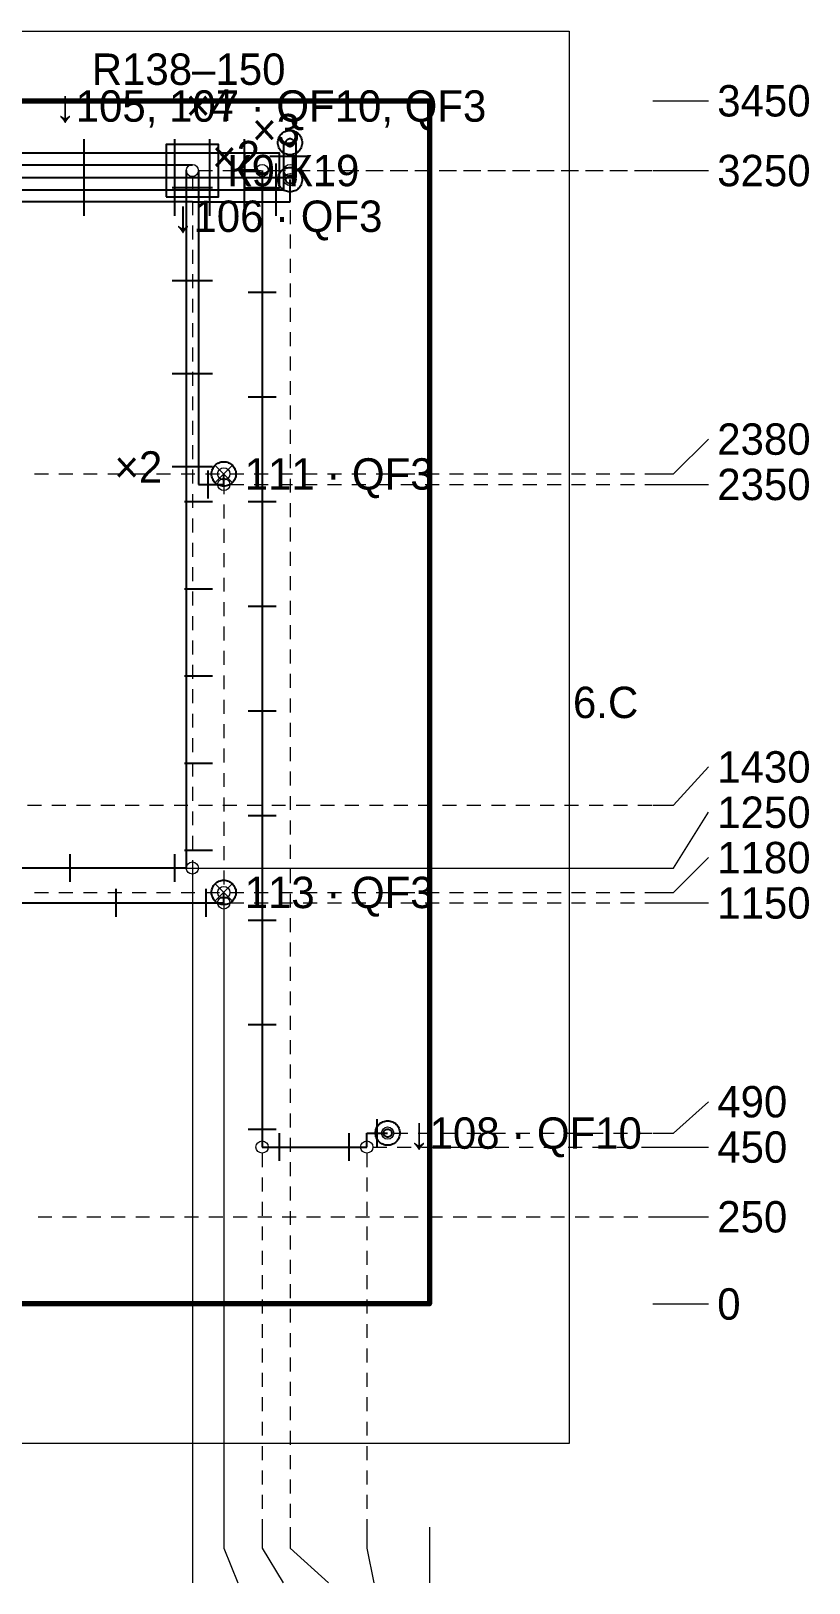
# Paper-space layout '09 Розгортки (продовження)' of a CAD drawing. Header units: millimetres. Extents: x 0 to 841, y 0 to 594.
# Drawn here: x 511.8 to 556.4, y 370 to 459 of the extents above; entities that cross this region are included whole.
import ezdxf
from ezdxf.enums import TextEntityAlignment as Align

# ---------------------------------------------------------------- set-up
doc = ezdxf.new("R2010")
doc.units = ezdxf.units.MM
doc.linetypes.add('E_CABLE_DASH', pattern=[450, 300, -150])
for name, color, linetype in [('E-ELEV', 7, 'Continuous'), ('M-FIX', 7, 'Continuous'), ('W-BOX', 1, 'Continuous'), ('W-CABLE-LIGHT', 1, 'E_CABLE_DASH'), ('W-CABLE-SOCKET', 1, 'E_CABLE_DASH')]:
    doc.layers.add(name, color=color, linetype=linetype)
doc.styles.add('PLEX_LIGHT', font='IBMPlexSans-Light.ttf')

psp = doc.layouts.new('09 Розгортки (продовження)')

# ---------------------------------------------------------------- linework, layer by layer
at = {"layer": 'E-ELEV', "lineweight": 13, "true_color": 0x29251f}
for p, q in [((547.409, 454.963), (548.609, 454.963)), ((548.609, 454.963), (550.609, 454.963)), ((547.409, 450.963), (548.609, 450.963)), ((548.609, 450.963), (550.609, 450.963)), ((548.609, 433.563), (550.609, 435.563)), ((547.409, 433.563), (548.609, 433.563)), ((547.409, 432.963), (548.609, 432.963)), ((548.609, 432.963), (550.609, 432.963)), ((548.609, 414.563), (550.609, 416.763)), ((547.409, 414.563), (548.609, 414.563)), ((548.609, 410.963), (550.609, 414.163)), ((548.609, 409.563), (550.609, 411.563)), ((547.409, 410.963), (548.609, 410.963)), ((547.409, 409.563), (548.609, 409.563)), ((547.409, 408.963), (548.609, 408.963)), ((548.609, 408.963), (550.609, 408.963)), ((548.609, 395.763), (550.609, 397.563)), ((547.409, 395.763), (548.609, 395.763)), ((547.409, 394.963), (548.609, 394.963)), ((548.609, 394.963), (550.609, 394.963)), ((547.409, 390.963), (548.609, 390.963)), ((548.609, 390.963), (550.609, 390.963)), ((547.409, 385.963), (548.609, 385.963)), ((548.609, 385.963), (550.609, 385.963)), ((521.009, 373.163), (521.009, 371.963)), ((522.809, 373.163), (522.809, 371.963)), ((525.009, 373.163), (525.009, 371.963)), ((526.609, 373.163), (526.609, 371.963)), ((531.009, 373.163), (531.009, 371.963)), ((534.609, 373.163), (534.609, 371.963)), ((521.009, 371.963), (521.009, 369.963)), ((522.809, 371.963), (523.609, 369.963)), ((525.009, 371.963), (526.209, 369.963)), ((526.609, 371.963), (528.809, 369.963)), ((531.009, 371.963), (531.409, 369.963)), ((534.609, 371.963), (534.609, 369.963))]:
    psp.add_line(p, q, dxfattribs=at)
at = {"layer": 'E-ELEV', "lineweight": 13, "true_color": 0xd9d3c8}
for p, q in [((521.009, 450.613), (521.009, 449.813)), ((521.359, 450.963), (522.159, 450.963)), ((522.759, 450.963), (523.559, 450.963)), ((524.159, 450.963), (524.959, 450.963)), ((525.009, 450.613), (525.009, 449.813)), ((525.359, 450.963), (526.159, 450.963)), ((525.559, 450.963), (526.359, 450.963)), ((526.759, 450.963), (527.559, 450.963)), ((526.959, 450.963), (527.759, 450.963)), ((526.959, 450.963), (527.759, 450.963)), ((528.159, 450.963), (528.959, 450.963)), ((528.359, 450.963), (529.159, 450.963)), ((528.359, 450.963), (529.159, 450.963)), ((529.559, 450.963), (530.359, 450.963)), ((529.759, 450.963), (530.559, 450.963)), ((529.759, 450.963), (530.559, 450.963)), ((530.959, 450.963), (531.759, 450.963)), ((531.159, 450.963), (531.959, 450.963)), ((531.159, 450.963), (531.959, 450.963)), ((532.359, 450.963), (533.159, 450.963)), ((532.559, 450.963), (533.359, 450.963)), ((532.559, 450.963), (533.359, 450.963)), ((533.759, 450.963), (534.559, 450.963)), ((533.959, 450.963), (534.759, 450.963)), ((533.959, 450.963), (534.759, 450.963)), ((535.159, 450.963), (535.959, 450.963)), ((535.359, 450.963), (536.159, 450.963)), ((535.359, 450.963), (536.159, 450.963)), ((536.559, 450.963), (537.359, 450.963)), ((536.759, 450.963), (537.559, 450.963)), ((536.759, 450.963), (537.559, 450.963)), ((537.959, 450.963), (538.759, 450.963)), ((538.159, 450.963), (538.959, 450.963)), ((538.159, 450.963), (538.959, 450.963)), ((539.359, 450.963), (540.159, 450.963)), ((539.559, 450.963), (540.359, 450.963)), ((539.559, 450.963), (540.359, 450.963)), ((540.759, 450.963), (541.559, 450.963)), ((540.959, 450.963), (541.759, 450.963)), ((540.959, 450.963), (541.759, 450.963)), ((542.159, 450.963), (542.959, 450.963)), ((542.359, 450.963), (543.159, 450.963)), ((542.359, 450.963), (543.159, 450.963)), ((543.559, 450.963), (544.359, 450.963)), ((543.759, 450.963), (544.559, 450.963)), ((543.759, 450.963), (544.559, 450.963)), ((544.959, 450.963), (545.759, 450.963)), ((545.159, 450.963), (545.959, 450.963)), ((545.159, 450.963), (545.959, 450.963)), ((546.359, 450.963), (547.159, 450.963)), ((546.559, 450.963), (547.359, 450.963)), ((546.559, 450.963), (547.359, 450.963)), ((526.609, 450.092), (526.609, 449.292)), ((521.009, 449.213), (521.009, 448.413)), ((525.009, 449.213), (525.009, 448.413)), ((526.609, 448.692), (526.609, 447.892)), ((521.009, 447.813), (521.009, 447.013)), ((525.009, 447.813), (525.009, 447.013)), ((526.609, 447.292), (526.609, 446.492)), ((521.009, 446.413), (521.009, 445.613)), ((525.009, 446.413), (525.009, 445.613)), ((526.609, 445.892), (526.609, 445.092)), ((521.009, 445.013), (521.009, 444.213)), ((525.009, 445.013), (525.009, 444.213)), ((526.609, 444.492), (526.609, 443.692)), ((521.009, 443.613), (521.009, 442.813)), ((525.009, 443.613), (525.009, 442.813)), ((526.609, 443.092), (526.609, 442.292)), ((521.009, 442.213), (521.009, 441.413)), ((525.009, 442.213), (525.009, 441.413)), ((526.609, 441.692), (526.609, 440.892)), ((521.009, 440.813), (521.009, 440.013)), ((525.009, 440.813), (525.009, 440.013)), ((526.609, 440.292), (526.609, 439.492)), ((521.009, 439.413), (521.009, 438.613)), ((525.009, 439.413), (525.009, 438.613)), ((526.609, 438.892), (526.609, 438.092)), ((521.009, 438.013), (521.009, 437.213)), ((525.009, 438.013), (525.009, 437.213)), ((526.609, 437.492), (526.609, 436.692)), ((521.009, 436.613), (521.009, 435.813)), ((525.009, 436.613), (525.009, 435.813)), ((521.009, 435.213), (521.009, 434.413)), ((525.009, 435.213), (525.009, 434.413)), ((526.609, 436.092), (526.609, 435.292)), ((526.609, 434.692), (526.609, 433.892)), ((511.959, 433.563), (512.759, 433.563)), ((513.359, 433.563), (514.159, 433.563)), ((514.759, 433.563), (515.559, 433.563)), ((516.159, 433.563), (516.959, 433.563)), ((517.559, 433.563), (518.359, 433.563)), ((518.959, 433.563), (519.759, 433.563)), ((520.359, 433.563), (521.159, 433.563)), ((521.009, 433.813), (521.009, 433.013)), ((521.759, 433.563), (522.559, 433.563)), ((523.159, 433.563), (523.959, 433.563)), ((523.159, 433.563), (523.959, 433.563)), ((524.559, 433.563), (525.359, 433.563)), ((524.559, 433.563), (525.359, 433.563)), ((525.009, 433.813), (525.009, 433.013)), ((525.959, 433.563), (526.759, 433.563)), ((525.959, 433.563), (526.759, 433.563)), ((527.359, 433.563), (528.159, 433.563)), ((527.359, 433.563), (528.159, 433.563)), ((528.759, 433.563), (529.559, 433.563)), ((528.759, 433.563), (529.559, 433.563)), ((530.159, 433.563), (530.959, 433.563)), ((530.159, 433.563), (530.959, 433.563)), ((531.559, 433.563), (532.359, 433.563)), ((531.559, 433.563), (532.359, 433.563)), ((532.959, 433.563), (533.759, 433.563)), ((532.959, 433.563), (533.759, 433.563)), ((534.359, 433.563), (535.159, 433.563)), ((534.359, 433.563), (535.159, 433.563)), ((535.759, 433.563), (536.559, 433.563)), ((535.759, 433.563), (536.559, 433.563)), ((537.159, 433.563), (537.959, 433.563)), ((537.159, 433.563), (537.959, 433.563)), ((538.559, 433.563), (539.359, 433.563)), ((538.559, 433.563), (539.359, 433.563)), ((539.959, 433.563), (540.759, 433.563)), ((539.959, 433.563), (540.759, 433.563)), ((541.359, 433.563), (542.159, 433.563)), ((541.359, 433.563), (542.159, 433.563)), ((542.759, 433.563), (543.559, 433.563)), ((542.759, 433.563), (543.559, 433.563)), ((544.159, 433.563), (544.959, 433.563)), ((544.159, 433.563), (544.959, 433.563)), ((545.559, 433.563), (546.359, 433.563)), ((545.559, 433.563), (546.359, 433.563)), ((546.959, 433.563), (547.409, 433.563)), ((546.959, 433.563), (547.409, 433.563)), ((522.809, 433.213), (522.809, 432.413)), ((523.159, 432.963), (523.959, 432.963)), ((524.559, 432.963), (525.359, 432.963)), ((525.959, 432.963), (526.759, 432.963)), ((526.609, 433.292), (526.609, 432.492)), ((527.359, 432.963), (528.159, 432.963)), ((528.759, 432.963), (529.559, 432.963)), ((530.159, 432.963), (530.959, 432.963)), ((531.559, 432.963), (532.359, 432.963)), ((532.959, 432.963), (533.759, 432.963)), ((534.359, 432.963), (535.159, 432.963)), ((535.759, 432.963), (536.559, 432.963)), ((537.159, 432.963), (537.959, 432.963)), ((538.559, 432.963), (539.359, 432.963)), ((539.959, 432.963), (540.759, 432.963)), ((541.359, 432.963), (542.159, 432.963)), ((542.759, 432.963), (543.559, 432.963)), ((544.159, 432.963), (544.959, 432.963)), ((545.559, 432.963), (546.359, 432.963)), ((546.959, 432.963), (547.409, 432.963)), ((521.009, 432.413), (521.009, 431.613)), ((522.809, 431.813), (522.809, 431.013)), ((525.009, 432.413), (525.009, 431.613)), ((526.609, 431.892), (526.609, 431.092)), ((521.009, 431.013), (521.009, 430.213)), ((525.009, 431.013), (525.009, 430.213)), ((522.809, 430.413), (522.809, 429.613)), ((526.609, 430.492), (526.609, 429.692)), ((521.009, 429.613), (521.009, 428.813)), ((522.809, 429.013), (522.809, 428.213)), ((525.009, 429.613), (525.009, 428.813)), ((526.609, 429.092), (526.609, 428.292)), ((521.009, 428.213), (521.009, 427.413)), ((525.009, 428.213), (525.009, 427.413)), ((522.809, 427.613), (522.809, 426.813)), ((526.609, 427.692), (526.609, 426.892)), ((521.009, 426.813), (521.009, 426.013)), ((525.009, 426.813), (525.009, 426.013)), ((522.809, 426.213), (522.809, 425.413)), ((526.609, 426.292), (526.609, 425.492)), ((521.009, 425.413), (521.009, 424.613)), ((522.809, 424.813), (522.809, 424.013)), ((525.009, 425.413), (525.009, 424.613)), ((526.609, 424.892), (526.609, 424.092)), ((521.009, 424.013), (521.009, 423.213)), ((525.009, 424.013), (525.009, 423.213)), ((522.809, 423.413), (522.809, 422.613)), ((526.609, 423.492), (526.609, 422.692)), ((521.009, 422.613), (521.009, 421.813)), ((522.809, 422.013), (522.809, 421.213)), ((525.009, 422.613), (525.009, 421.813)), ((526.609, 422.092), (526.609, 421.292)), ((521.009, 421.213), (521.009, 420.413)), ((525.009, 421.213), (525.009, 420.413)), ((522.809, 420.613), (522.809, 419.813)), ((526.609, 420.692), (526.609, 419.892)), ((521.009, 419.813), (521.009, 419.013)), ((522.809, 419.213), (522.809, 418.413)), ((525.009, 419.813), (525.009, 419.013)), ((526.609, 419.292), (526.609, 418.492)), ((521.009, 418.413), (521.009, 417.613)), ((525.009, 418.413), (525.009, 417.613)), ((522.809, 417.813), (522.809, 417.013)), ((526.609, 417.892), (526.609, 417.092)), ((521.009, 417.013), (521.009, 416.213)), ((525.009, 417.013), (525.009, 416.213)), ((522.809, 416.413), (522.809, 415.613)), ((526.609, 416.492), (526.609, 415.692)), ((521.009, 415.613), (521.009, 414.813)), ((522.809, 415.013), (522.809, 414.213)), ((525.009, 415.613), (525.009, 414.813)), ((526.609, 415.092), (526.609, 414.292)), ((511.559, 414.563), (512.359, 414.563)), ((512.959, 414.563), (513.759, 414.563)), ((514.359, 414.563), (515.159, 414.563)), ((515.759, 414.563), (516.559, 414.563)), ((517.159, 414.563), (517.959, 414.563)), ((518.559, 414.563), (519.359, 414.563)), ((519.959, 414.563), (520.759, 414.563)), ((521.009, 414.213), (521.009, 413.413)), ((521.359, 414.563), (522.159, 414.563)), ((522.759, 414.563), (523.559, 414.563)), ((524.159, 414.563), (524.959, 414.563)), ((525.009, 414.213), (525.009, 413.413)), ((525.559, 414.563), (526.359, 414.563)), ((526.959, 414.563), (527.759, 414.563)), ((528.359, 414.563), (529.159, 414.563)), ((529.759, 414.563), (530.559, 414.563)), ((531.159, 414.563), (531.959, 414.563)), ((532.559, 414.563), (533.359, 414.563)), ((533.959, 414.563), (534.759, 414.563)), ((535.359, 414.563), (536.159, 414.563)), ((536.759, 414.563), (537.559, 414.563)), ((538.159, 414.563), (538.959, 414.563)), ((539.559, 414.563), (540.359, 414.563)), ((540.959, 414.563), (541.759, 414.563)), ((542.359, 414.563), (543.159, 414.563)), ((543.759, 414.563), (544.559, 414.563)), ((545.159, 414.563), (545.959, 414.563)), ((546.559, 414.563), (547.359, 414.563)), ((522.809, 413.613), (522.809, 412.813)), ((526.609, 413.692), (526.609, 412.892)), ((521.009, 412.813), (521.009, 412.013)), ((522.809, 412.213), (522.809, 411.413)), ((525.009, 412.813), (525.009, 412.013)), ((526.609, 412.292), (526.609, 411.492)), ((521.009, 411.413), (521.009, 410.613)), ((525.009, 411.413), (525.009, 410.613)), ((512.159, 410.963), (512.959, 410.963)), ((513.559, 410.963), (514.359, 410.963)), ((514.959, 410.963), (515.759, 410.963)), ((516.359, 410.963), (517.159, 410.963)), ((517.759, 410.963), (518.559, 410.963)), ((519.159, 410.963), (519.959, 410.963)), ((520.559, 410.963), (521.359, 410.963)), ((521.009, 410.613), (521.009, 409.813)), ((521.359, 410.963), (522.159, 410.963)), ((521.959, 410.963), (522.759, 410.963)), ((522.759, 410.963), (523.559, 410.963)), ((522.809, 410.813), (522.809, 410.013)), ((523.359, 410.963), (524.159, 410.963)), ((524.159, 410.963), (524.959, 410.963)), ((524.759, 410.963), (525.559, 410.963)), ((525.559, 410.963), (526.359, 410.963)), ((526.159, 410.963), (526.959, 410.963)), ((526.609, 410.892), (526.609, 410.092)), ((526.959, 410.963), (527.759, 410.963)), ((527.559, 410.963), (528.359, 410.963)), ((528.359, 410.963), (529.159, 410.963)), ((528.959, 410.963), (529.759, 410.963)), ((529.759, 410.963), (530.559, 410.963)), ((530.359, 410.963), (531.159, 410.963)), ((531.159, 410.963), (531.959, 410.963)), ((531.759, 410.963), (532.559, 410.963)), ((532.559, 410.963), (533.359, 410.963)), ((533.159, 410.963), (533.959, 410.963)), ((533.959, 410.963), (534.759, 410.963)), ((534.559, 410.963), (535.359, 410.963)), ((535.359, 410.963), (536.159, 410.963)), ((535.959, 410.963), (536.759, 410.963)), ((536.759, 410.963), (537.559, 410.963)), ((537.359, 410.963), (538.159, 410.963)), ((538.159, 410.963), (538.959, 410.963)), ((538.759, 410.963), (539.559, 410.963)), ((539.559, 410.963), (540.359, 410.963)), ((540.159, 410.963), (540.959, 410.963)), ((540.959, 410.963), (541.759, 410.963)), ((541.559, 410.963), (542.359, 410.963)), ((542.359, 410.963), (543.159, 410.963)), ((542.959, 410.963), (543.759, 410.963)), ((543.759, 410.963), (544.559, 410.963)), ((544.359, 410.963), (545.159, 410.963)), ((545.159, 410.963), (545.959, 410.963)), ((545.759, 410.963), (546.559, 410.963)), ((546.559, 410.963), (547.359, 410.963)), ((547.159, 410.963), (547.409, 410.963)), ((511.959, 409.563), (512.759, 409.563)), ((513.359, 409.563), (514.159, 409.563)), ((514.759, 409.563), (515.559, 409.563)), ((516.159, 409.563), (516.959, 409.563)), ((517.559, 409.563), (518.359, 409.563)), ((518.959, 409.563), (519.759, 409.563)), ((520.359, 409.563), (521.159, 409.563)), ((521.009, 410.013), (521.009, 409.213)), ((521.759, 409.563), (522.559, 409.563)), ((522.809, 409.413), (522.809, 408.613)), ((523.159, 409.563), (523.959, 409.563)), ((523.159, 409.563), (523.959, 409.563)), ((524.559, 409.563), (525.359, 409.563)), ((524.559, 409.563), (525.359, 409.563)), ((525.009, 410.013), (525.009, 409.213)), ((525.959, 409.563), (526.759, 409.563)), ((525.959, 409.563), (526.759, 409.563)), ((526.609, 409.492), (526.609, 408.692)), ((527.359, 409.563), (528.159, 409.563)), ((527.359, 409.563), (528.159, 409.563)), ((528.759, 409.563), (529.559, 409.563)), ((528.759, 409.563), (529.559, 409.563)), ((530.159, 409.563), (530.959, 409.563)), ((530.159, 409.563), (530.959, 409.563)), ((531.559, 409.563), (532.359, 409.563)), ((531.559, 409.563), (532.359, 409.563)), ((532.959, 409.563), (533.759, 409.563)), ((532.959, 409.563), (533.759, 409.563)), ((534.359, 409.563), (535.159, 409.563)), ((534.359, 409.563), (535.159, 409.563)), ((535.759, 409.563), (536.559, 409.563)), ((535.759, 409.563), (536.559, 409.563)), ((537.159, 409.563), (537.959, 409.563)), ((537.159, 409.563), (537.959, 409.563)), ((538.559, 409.563), (539.359, 409.563)), ((538.559, 409.563), (539.359, 409.563)), ((539.959, 409.563), (540.759, 409.563)), ((539.959, 409.563), (540.759, 409.563)), ((541.359, 409.563), (542.159, 409.563)), ((541.359, 409.563), (542.159, 409.563)), ((542.759, 409.563), (543.559, 409.563)), ((542.759, 409.563), (543.559, 409.563)), ((544.159, 409.563), (544.959, 409.563)), ((544.159, 409.563), (544.959, 409.563)), ((545.559, 409.563), (546.359, 409.563)), ((545.559, 409.563), (546.359, 409.563)), ((546.959, 409.563), (547.409, 409.563)), ((546.959, 409.563), (547.409, 409.563)), ((521.009, 409.213), (521.009, 408.413)), ((521.009, 408.613), (521.009, 407.813)), ((522.809, 409.213), (522.809, 408.413)), ((522.809, 408.613), (522.809, 407.813)), ((523.159, 408.963), (523.959, 408.963)), ((524.559, 408.963), (525.359, 408.963)), ((525.009, 408.613), (525.009, 407.813)), ((525.959, 408.963), (526.759, 408.963)), ((527.359, 408.963), (528.159, 408.963)), ((528.759, 408.963), (529.559, 408.963)), ((530.159, 408.963), (530.959, 408.963)), ((531.559, 408.963), (532.359, 408.963)), ((532.959, 408.963), (533.759, 408.963)), ((534.359, 408.963), (535.159, 408.963)), ((535.759, 408.963), (536.559, 408.963)), ((537.159, 408.963), (537.959, 408.963)), ((538.559, 408.963), (539.359, 408.963)), ((539.959, 408.963), (540.759, 408.963)), ((541.359, 408.963), (542.159, 408.963)), ((542.759, 408.963), (543.559, 408.963)), ((544.159, 408.963), (544.959, 408.963)), ((545.559, 408.963), (546.359, 408.963)), ((546.959, 408.963), (547.409, 408.963)), ((521.009, 407.813), (521.009, 407.013)), ((522.809, 408.013), (522.809, 407.213)), ((522.809, 407.813), (522.809, 407.013)), ((526.609, 408.092), (526.609, 407.292)), ((521.009, 407.213), (521.009, 406.413)), ((522.809, 407.213), (522.809, 406.413)), ((525.009, 407.213), (525.009, 406.413)), ((521.009, 406.413), (521.009, 405.613)), ((522.809, 406.613), (522.809, 405.813)), ((522.809, 406.413), (522.809, 405.613)), ((526.609, 406.692), (526.609, 405.892)), ((521.009, 405.813), (521.009, 405.013)), ((521.009, 405.013), (521.009, 404.213)), ((522.809, 405.813), (522.809, 405.013)), ((522.809, 405.213), (522.809, 404.413)), ((522.809, 405.013), (522.809, 404.213)), ((525.009, 405.813), (525.009, 405.013)), ((526.609, 405.292), (526.609, 404.492)), ((521.009, 404.413), (521.009, 403.613)), ((522.809, 404.413), (522.809, 403.613)), ((525.009, 404.413), (525.009, 403.613)), ((521.009, 403.613), (521.009, 402.813)), ((522.809, 403.813), (522.809, 403.013)), ((522.809, 403.613), (522.809, 402.813)), ((526.609, 403.892), (526.609, 403.092)), ((521.009, 403.013), (521.009, 402.213)), ((522.809, 403.013), (522.809, 402.213)), ((522.809, 402.413), (522.809, 401.613)), ((525.009, 403.013), (525.009, 402.213)), ((526.609, 402.492), (526.609, 401.692)), ((521.009, 402.213), (521.009, 401.413)), ((521.009, 401.613), (521.009, 400.813)), ((522.809, 402.213), (522.809, 401.413)), ((522.809, 401.613), (522.809, 400.813)), ((525.009, 401.613), (525.009, 400.813)), ((521.009, 400.813), (521.009, 400.013)), ((522.809, 401.013), (522.809, 400.213)), ((522.809, 400.813), (522.809, 400.013)), ((526.609, 401.092), (526.609, 400.292)), ((521.009, 400.213), (521.009, 399.413)), ((522.809, 400.213), (522.809, 399.413)), ((522.809, 399.613), (522.809, 398.813)), ((525.009, 400.213), (525.009, 399.413)), ((526.609, 399.692), (526.609, 398.892)), ((521.009, 399.413), (521.009, 398.613)), ((521.009, 398.813), (521.009, 398.013)), ((522.809, 399.413), (522.809, 398.613)), ((522.809, 398.813), (522.809, 398.013)), ((525.009, 398.813), (525.009, 398.013)), ((521.009, 398.013), (521.009, 397.213)), ((522.809, 398.213), (522.809, 397.413)), ((522.809, 398.013), (522.809, 397.213)), ((526.609, 398.292), (526.609, 397.492)), ((521.009, 397.413), (521.009, 396.613)), ((522.809, 397.413), (522.809, 396.613)), ((525.009, 397.413), (525.009, 396.613)), ((521.009, 396.613), (521.009, 395.813)), ((522.809, 396.813), (522.809, 396.013)), ((522.809, 396.613), (522.809, 395.813)), ((526.609, 396.892), (526.609, 396.092)), ((521.009, 396.013), (521.009, 395.213)), ((521.009, 395.213), (521.009, 394.413)), ((522.809, 396.013), (522.809, 395.213)), ((522.809, 395.413), (522.809, 394.613)), ((522.809, 395.213), (522.809, 394.413)), ((525.009, 396.013), (525.009, 395.213)), ((526.609, 395.492), (526.609, 394.692)), ((532.559, 395.763), (533.359, 395.763)), ((533.959, 395.763), (534.759, 395.763)), ((535.359, 395.763), (536.159, 395.763)), ((536.759, 395.763), (537.559, 395.763)), ((538.159, 395.763), (538.959, 395.763)), ((539.559, 395.763), (540.359, 395.763)), ((540.959, 395.763), (541.759, 395.763)), ((542.359, 395.763), (543.159, 395.763)), ((543.759, 395.763), (544.559, 395.763)), ((545.159, 395.763), (545.959, 395.763)), ((546.559, 395.763), (547.359, 395.763)), ((521.009, 394.613), (521.009, 393.813)), ((522.809, 394.613), (522.809, 393.813)), ((525.009, 394.613), (525.009, 393.813)), ((525.009, 394.613), (525.009, 393.813)), ((531.009, 394.613), (531.009, 393.813)), ((531.359, 394.963), (532.159, 394.963)), ((532.759, 394.963), (533.559, 394.963)), ((534.159, 394.963), (534.959, 394.963)), ((535.559, 394.963), (536.359, 394.963)), ((536.959, 394.963), (537.759, 394.963)), ((538.359, 394.963), (539.159, 394.963)), ((539.759, 394.963), (540.559, 394.963)), ((541.159, 394.963), (541.959, 394.963)), ((542.559, 394.963), (543.359, 394.963)), ((543.959, 394.963), (544.759, 394.963)), ((545.359, 394.963), (546.159, 394.963)), ((546.759, 394.963), (547.409, 394.963)), ((521.009, 393.813), (521.009, 393.013)), ((522.809, 394.013), (522.809, 393.213)), ((522.809, 393.813), (522.809, 393.013)), ((526.609, 394.092), (526.609, 393.292)), ((521.009, 393.213), (521.009, 392.413)), ((522.809, 393.213), (522.809, 392.413)), ((522.809, 392.613), (522.809, 391.813)), ((525.009, 393.213), (525.009, 392.413)), ((525.009, 393.213), (525.009, 392.413)), ((526.609, 392.692), (526.609, 391.892)), ((531.009, 393.213), (531.009, 392.413)), ((521.009, 392.413), (521.009, 391.613)), ((521.009, 391.813), (521.009, 391.013)), ((522.809, 392.413), (522.809, 391.613)), ((522.809, 391.813), (522.809, 391.013)), ((525.009, 391.813), (525.009, 391.013)), ((525.009, 391.813), (525.009, 391.013)), ((531.009, 391.813), (531.009, 391.013)), ((512.159, 390.963), (512.959, 390.963)), ((513.559, 390.963), (514.359, 390.963)), ((514.959, 390.963), (515.759, 390.963)), ((516.359, 390.963), (517.159, 390.963)), ((517.759, 390.963), (518.559, 390.963)), ((519.159, 390.963), (519.959, 390.963)), ((520.559, 390.963), (521.359, 390.963)), ((521.009, 391.013), (521.009, 390.213)), ((521.959, 390.963), (522.759, 390.963)), ((522.809, 391.213), (522.809, 390.413)), ((522.809, 391.013), (522.809, 390.213)), ((523.359, 390.963), (524.159, 390.963)), ((524.759, 390.963), (525.559, 390.963)), ((526.159, 390.963), (526.959, 390.963)), ((526.609, 391.292), (526.609, 390.492)), ((527.559, 390.963), (528.359, 390.963)), ((528.959, 390.963), (529.759, 390.963)), ((530.359, 390.963), (531.159, 390.963)), ((531.759, 390.963), (532.559, 390.963)), ((533.159, 390.963), (533.959, 390.963)), ((534.559, 390.963), (535.359, 390.963)), ((535.959, 390.963), (536.759, 390.963)), ((537.359, 390.963), (538.159, 390.963)), ((538.759, 390.963), (539.559, 390.963)), ((540.159, 390.963), (540.959, 390.963)), ((541.559, 390.963), (542.359, 390.963)), ((542.959, 390.963), (543.759, 390.963)), ((544.359, 390.963), (545.159, 390.963)), ((545.759, 390.963), (546.559, 390.963)), ((547.159, 390.963), (547.409, 390.963)), ((521.009, 390.413), (521.009, 389.613)), ((522.809, 390.413), (522.809, 389.613)), ((525.009, 390.413), (525.009, 389.613)), ((525.009, 390.413), (525.009, 389.613)), ((526.609, 389.892), (526.609, 389.092)), ((531.009, 390.413), (531.009, 389.613)), ((521.009, 389.613), (521.009, 388.813)), ((521.009, 389.013), (521.009, 388.213)), ((522.809, 389.813), (522.809, 389.013)), ((522.809, 389.613), (522.809, 388.813)), ((522.809, 389.013), (522.809, 388.213)), ((525.009, 389.013), (525.009, 388.213)), ((525.009, 389.013), (525.009, 388.213)), ((531.009, 389.013), (531.009, 388.213)), ((521.009, 388.213), (521.009, 387.413)), ((522.809, 388.413), (522.809, 387.613)), ((522.809, 388.213), (522.809, 387.413)), ((526.609, 388.492), (526.609, 387.692)), ((521.009, 387.613), (521.009, 386.813)), ((522.809, 387.613), (522.809, 386.813)), ((525.009, 387.613), (525.009, 386.813)), ((525.009, 387.613), (525.009, 386.813)), ((531.009, 387.613), (531.009, 386.813)), ((521.009, 386.813), (521.009, 386.013)), ((522.809, 387.013), (522.809, 386.213)), ((522.809, 386.813), (522.809, 386.013)), ((526.609, 387.092), (526.609, 386.292)), ((521.009, 386.213), (521.009, 385.413)), ((521.009, 385.413), (521.009, 384.613)), ((522.809, 386.213), (522.809, 385.413)), ((522.809, 385.613), (522.809, 384.813)), ((522.809, 385.413), (522.809, 384.613)), ((525.009, 386.213), (525.009, 385.413)), ((525.009, 386.213), (525.009, 385.413)), ((526.609, 385.692), (526.609, 384.892)), ((531.009, 386.213), (531.009, 385.413)), ((521.009, 384.813), (521.009, 384.013)), ((522.809, 384.813), (522.809, 384.013)), ((525.009, 384.813), (525.009, 384.013)), ((525.009, 384.813), (525.009, 384.013)), ((531.009, 384.813), (531.009, 384.013)), ((521.009, 384.013), (521.009, 383.213)), ((522.809, 384.213), (522.809, 383.413)), ((522.809, 384.013), (522.809, 383.213)), ((526.609, 384.292), (526.609, 383.492)), ((521.009, 383.413), (521.009, 382.613)), ((522.809, 383.413), (522.809, 382.613)), ((522.809, 382.813), (522.809, 382.013)), ((525.009, 383.413), (525.009, 382.613)), ((525.009, 383.413), (525.009, 382.613)), ((526.609, 382.892), (526.609, 382.092)), ((531.009, 383.413), (531.009, 382.613)), ((521.009, 382.613), (521.009, 381.813)), ((521.009, 382.013), (521.009, 381.213)), ((522.809, 382.613), (522.809, 381.813)), ((522.809, 382.013), (522.809, 381.213)), ((525.009, 382.013), (525.009, 381.213)), ((525.009, 382.013), (525.009, 381.213)), ((531.009, 382.013), (531.009, 381.213)), ((521.009, 381.213), (521.009, 380.413)), ((522.809, 381.413), (522.809, 380.613)), ((522.809, 381.213), (522.809, 380.413)), ((526.609, 381.492), (526.609, 380.692)), ((521.009, 380.613), (521.009, 379.813)), ((522.809, 380.613), (522.809, 379.813)), ((525.009, 380.613), (525.009, 379.813)), ((525.009, 380.613), (525.009, 379.813)), ((526.609, 380.092), (526.609, 379.292)), ((531.009, 380.613), (531.009, 379.813)), ((521.009, 379.813), (521.009, 379.013)), ((521.009, 379.213), (521.009, 378.413)), ((522.809, 380.013), (522.809, 379.213)), ((522.809, 379.813), (522.809, 379.013)), ((522.809, 379.213), (522.809, 378.413)), ((525.009, 379.213), (525.009, 378.413)), ((525.009, 379.213), (525.009, 378.413)), ((531.009, 379.213), (531.009, 378.413)), ((521.009, 378.413), (521.009, 377.613)), ((522.809, 378.613), (522.809, 377.813)), ((522.809, 378.413), (522.809, 377.613)), ((526.609, 378.692), (526.609, 377.892)), ((521.009, 377.813), (521.009, 377.013)), ((522.809, 377.813), (522.809, 377.013)), ((525.009, 377.813), (525.009, 377.013)), ((525.009, 377.813), (525.009, 377.013)), ((531.009, 377.813), (531.009, 377.013)), ((521.009, 377.013), (521.009, 376.213)), ((522.809, 377.213), (522.809, 376.413)), ((522.809, 377.013), (522.809, 376.213)), ((526.609, 377.292), (526.609, 376.492)), ((521.009, 376.413), (521.009, 375.613)), ((521.009, 375.613), (521.009, 374.813)), ((522.809, 376.413), (522.809, 375.613)), ((522.809, 375.813), (522.809, 375.013)), ((522.809, 375.613), (522.809, 374.813)), ((525.009, 376.413), (525.009, 375.613)), ((525.009, 376.413), (525.009, 375.613)), ((526.609, 375.892), (526.609, 375.092)), ((531.009, 376.413), (531.009, 375.613)), ((521.009, 375.013), (521.009, 374.213)), ((522.809, 375.013), (522.809, 374.213)), ((525.009, 375.013), (525.009, 374.213)), ((525.009, 375.013), (525.009, 374.213)), ((531.009, 375.013), (531.009, 374.213)), ((521.009, 374.213), (521.009, 373.413)), ((522.809, 374.413), (522.809, 373.613)), ((522.809, 374.213), (522.809, 373.413)), ((526.609, 374.492), (526.609, 373.692)), ((521.009, 373.613), (521.009, 373.163)), ((522.809, 373.613), (522.809, 373.163)), ((525.009, 373.613), (525.009, 373.163)), ((525.009, 373.613), (525.009, 373.163)), ((531.009, 373.613), (531.009, 373.163))]:
    psp.add_line(p, q, dxfattribs=at)
psp.add_lwpolyline([(470.009, 377.963), (470.009, 458.963), (542.609, 458.963), (542.609, 377.963), (470.009, 377.963)], close=True, dxfattribs=at)
at = {"layer": 'E-ELEV', "lineweight": 70, "true_color": 0x29251f}
psp.add_lwpolyline([(474.009, 385.963), (474.009, 454.963), (534.609, 454.963), (534.609, 385.963)], close=True, dxfattribs=at)
at = {"layer": 'E-ELEV', "lineweight": 13, "true_color": 0x9a9288}
for centre in [(521.009, 450.963), (521.009, 450.963), (525.009, 450.963), (525.009, 450.963), (526.609, 450.963), (526.609, 450.442), (522.809, 433.563), (522.809, 433.563), (522.809, 432.963), (521.009, 410.963), (521.009, 410.963), (522.809, 409.563), (522.809, 409.563), (522.809, 408.963), (522.809, 408.963), (532.209, 395.763), (525.009, 394.963), (531.009, 394.963), (531.009, 394.963)]:
    psp.add_circle(centre, 0.35, dxfattribs=at)
at = {"layer": 'M-FIX', "lineweight": 25, "true_color": 0x29251f}
for p, q in [((514.809, 448.363), (514.809, 452.763)), ((520.009, 448.363), (520.009, 452.763)), ((522.009, 448.363), (522.009, 452.763)), ((524.009, 448.363), (524.009, 452.763)), ((527.759, 451.763), (525.459, 451.763)), ((525.809, 448.363), (525.809, 451.363)), ((522.159, 449.963), (519.859, 449.963)), ((525.809, 449.963), (524.209, 449.963)), ((522.159, 444.63), (519.859, 444.63)), ((525.809, 443.963), (524.209, 443.963)), ((522.159, 439.297), (519.859, 439.297)), ((525.809, 437.963), (524.209, 437.963)), ((522.159, 433.963), (519.859, 433.963)), ((521.909, 432.163), (521.909, 433.763)), ((522.159, 431.963), (520.559, 431.963)), ((525.809, 431.963), (524.209, 431.963)), ((522.159, 426.963), (520.559, 426.963)), ((525.809, 425.963), (524.209, 425.963)), ((522.159, 421.963), (520.559, 421.963)), ((525.809, 419.963), (524.209, 419.963)), ((522.159, 416.963), (520.559, 416.963)), ((525.809, 413.963), (524.209, 413.963)), ((514.009, 410.163), (514.009, 411.763)), ((520.009, 410.163), (520.009, 411.763)), ((522.159, 411.963), (520.559, 411.963)), ((516.649, 408.163), (516.649, 409.763)), ((521.809, 408.163), (521.809, 409.763)), ((525.809, 407.963), (524.209, 407.963)), ((525.809, 401.963), (524.209, 401.963)), ((531.609, 394.963), (531.609, 396.563)), ((525.809, 395.963), (524.209, 395.963)), ((526.009, 394.163), (526.009, 395.763)), ((530.009, 394.163), (530.009, 395.763))]:
    psp.add_line(p, q, dxfattribs=at)
at = {"layer": 'W-BOX', "lineweight": 25, "true_color": 0xb3261e}
for points in [[(519.509, 449.463), (522.509, 449.463), (522.509, 452.463), (519.509, 452.463)], [(524.009, 449.963), (526.009, 449.963), (526.009, 451.963), (524.009, 451.963)]]:
    psp.add_lwpolyline(points, close=True, dxfattribs=at)
at = {"layer": 'W-CABLE-LIGHT', "lineweight": 13, "true_color": 0xc9845c}
for p, q in [((522.319, 433.073), (523.299, 434.053)), ((522.319, 434.053), (523.299, 433.073)), ((522.319, 409.073), (523.299, 410.053)), ((522.319, 410.053), (523.299, 409.073))]:
    psp.add_line(p, q, dxfattribs=at)
at = {"layer": 'W-CABLE-LIGHT', "lineweight": 25, "true_color": 0xc9845c}
for points in [[(521.009, 451.263), (482.259, 451.263), (482.259, 452.563)], [(521.009, 449.863), (526.259, 449.863), (526.259, 452.563)], [(521.009, 449.163), (482.609, 449.163), (482.609, 450.442)], [(520.659, 450.963), (520.659, 410.963), (495.009, 410.963)], [(521.009, 449.163), (526.609, 449.163), (526.609, 450.442)], [(521.359, 450.963), (521.359, 432.963), (522.809, 432.963), (522.809, 433.563)], [(470.009, 449.863), (521.009, 449.863)], [(495.709, 410.963), (495.709, 408.963), (522.809, 408.963), (522.809, 409.563)]]:
    psp.add_lwpolyline(points, dxfattribs=at)
at = {"layer": 'W-CABLE-LIGHT', "lineweight": 25, "true_color": 0x7f7fc9}
for radius in [0.7, 0.233]:
    psp.add_circle((526.609, 452.563), radius, dxfattribs=at)
at = {"layer": 'W-CABLE-LIGHT', "lineweight": 25, "true_color": 0xc9845c}
for centre, radius in [((526.609, 450.442), 0.7), ((526.609, 450.442), 0.233), ((522.809, 433.563), 0.7), ((522.809, 409.563), 0.7)]:
    psp.add_circle(centre, radius, dxfattribs=at)
at = {"layer": 'W-CABLE-SOCKET', "lineweight": 25, "true_color": 0x7f7fc9}
for points in [[(525.009, 451.963), (482.959, 451.963), (482.959, 452.563)], [(525.009, 450.563), (526.959, 450.563), (526.959, 452.563)], [(470.009, 450.563), (525.009, 450.563)], [(525.009, 450.963), (525.009, 394.963), (531.009, 394.963), (531.009, 395.763), (532.209, 395.763)]]:
    psp.add_lwpolyline(points, dxfattribs=at)
for radius in [0.7, 0.233]:
    psp.add_circle((532.209, 395.763), radius, dxfattribs=at)

# ---------------------------------------------------------------- texts
at = {"layer": 'E-ELEV', "true_color": 0x29251f, "style": 'PLEX_LIGHT'}
for s, p in [('3450', (551.109, 454.963)), ('3250', (551.109, 450.963)), ('2380', (551.109, 435.563)), ('2350', (551.109, 432.963)), ('1430', (551.109, 416.763)), ('1250', (551.109, 414.163)), ('1180', (551.109, 411.563)), ('1150', (551.109, 408.963)), ('490', (551.109, 397.563)), ('450', (551.109, 394.963)), ('250', (551.109, 390.963)), ('0', (551.109, 385.963))]:
    psp.add_text(s, height=1.8, dxfattribs=at).set_placement(p, align=Align.MIDDLE_LEFT)
at = {"layer": 'E-ELEV', "true_color": 0x9a9288, "style": 'PLEX_LIGHT'}
psp.add_text('6.C', height=1.8, dxfattribs=at).set_placement((544.709, 420.463), align=Align.MIDDLE_CENTER)
at = {"layer": 'M-FIX', "true_color": 0x29251f, "style": 'PLEX_LIGHT'}
for s, p in [('R138–150', (520.796, 456.776)), ('×4', (522.009, 454.711)), ('×3', (525.809, 453.311)), ('×2', (523.511, 451.763)), ('×2', (517.911, 433.963))]:
    psp.add_text(s, height=1.8, dxfattribs=at).set_placement(p, align=Align.MIDDLE_CENTER)
at = {"layer": 'W-BOX', "true_color": 0xb3261e, "style": 'PLEX_LIGHT'}
for s, p in [('К9', (523.009, 450.963)), ('К19', (526.509, 450.963))]:
    psp.add_text(s, height=1.8, dxfattribs=at).set_placement(p, align=Align.MIDDLE_LEFT)
at = {"layer": 'W-CABLE-LIGHT', "true_color": 0x29251f, "style": 'PLEX_LIGHT'}
for s, p in [('↓105, 107 · QF10, QF3', (513.115, 454.663)), ('↓106 · QF3', (519.87, 448.342)), ('111 · QF3', (524.009, 433.563)), ('113 · QF3', (524.009, 409.563))]:
    psp.add_text(s, height=1.8, dxfattribs=at).set_placement(p, align=Align.MIDDLE_LEFT)
at = {"layer": 'W-CABLE-SOCKET', "true_color": 0x29251f, "style": 'PLEX_LIGHT'}
psp.add_text('↓108 · QF10', height=1.8, dxfattribs=at).set_placement((533.409, 395.763), align=Align.MIDDLE_LEFT)

doc.saveas('drawing.dxf')
